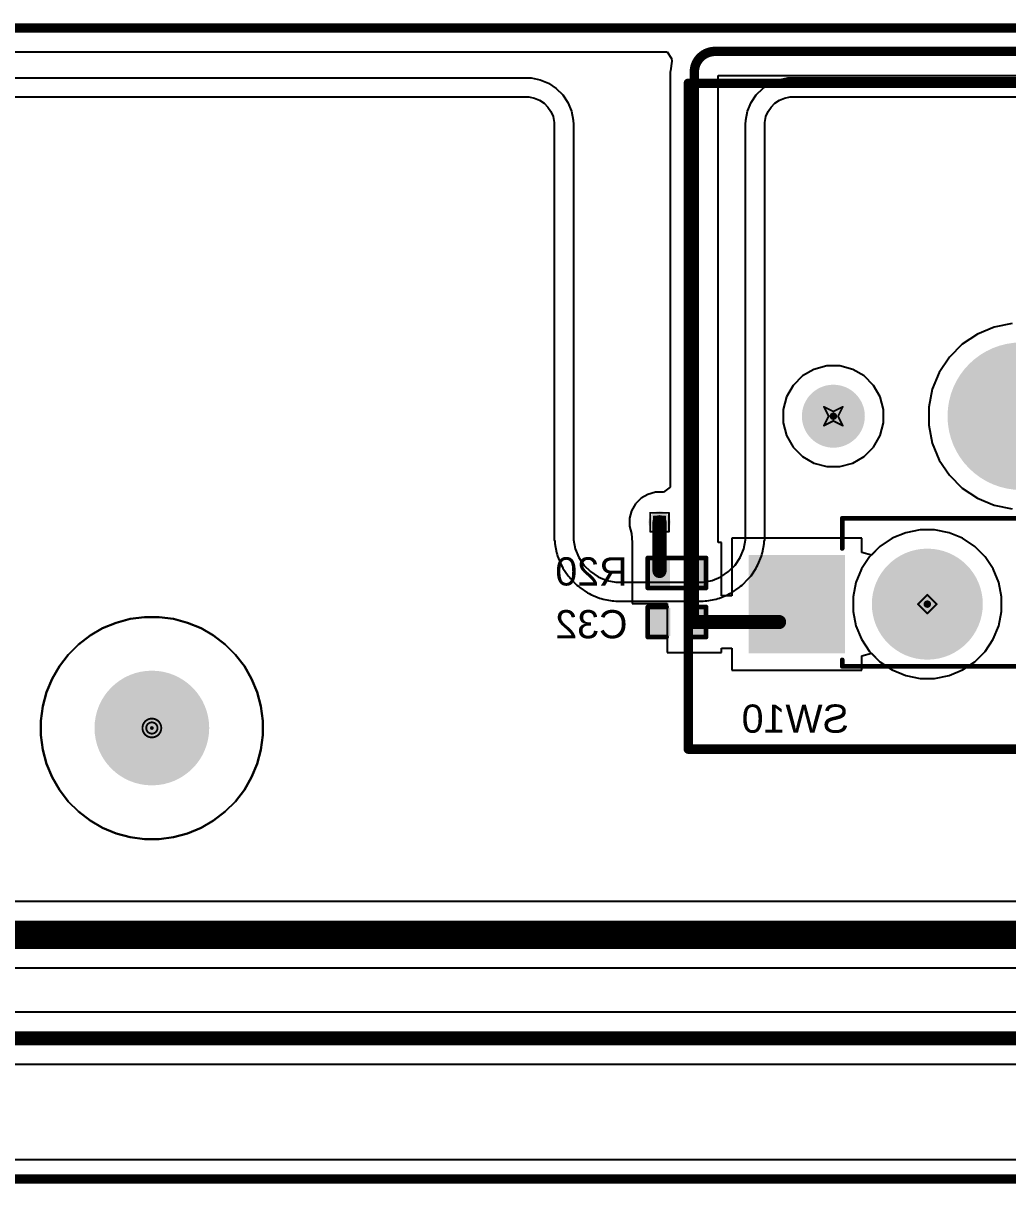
# Model space of a CAD drawing. Header units: inches. Extents: x 0 to 386, y 0 to 148.
# Drawn here: x 81.63 to 108.24, y -0.13 to 31.24 of the extents above; entities that cross this region are included whole.
import ezdxf

# ---------------------------------------------------------------- set-up
doc = ezdxf.new("R2010")
doc.units = ezdxf.units.IN
for name, color, linetype in [('Board outline', 216, 'Continuous'), ('Bottom Layer', 5, 'Continuous'), ('Bottom Overlay', 54, 'Continuous'), ('Bottom Paste', 16, 'Continuous'), ('Bottom Solder', 6, 'Continuous'), ('Drill Drawing', 1, 'Continuous'), ('Multi-Layer', 9, 'Continuous'), ('Pad Holes', 156, 'Continuous'), ('Top Layer', 1, 'Continuous'), ('Top Overlay', 2, 'Continuous'), ('Top Solder', 216, 'Continuous'), ('Via Holes', 16, 'Continuous')]:
    doc.layers.add(name, color=color, linetype=linetype)
doc.styles.add('Arial', font='', dxfattribs={"height": 0.2})
doc.styles.get('Arial').set_extended_font_data('Arial')

# ---------------------------------------------------------------- blocks, each defined once
blk = doc.blocks.new('CPG151101S11_16_B_21')
at = {"layer": 'Bottom Layer'}
for points in [[(5.475, 3.815), (7.975, 3.815), (7.975, 1.265), (5.475, 1.265)], [(-7.975, 1.275), (-5.475, 1.275), (-5.475, -1.275), (-7.975, -1.275)]]:
    blk.add_hatch(color=5, dxfattribs=at).paths.add_polyline_path(points)
at = {"layer": 'Bottom Paste'}
for points in [[(5.475, 3.815), (7.975, 3.815), (7.975, 1.265), (5.475, 1.265)], [(-7.975, 1.275), (-5.475, 1.275), (-5.475, -1.275), (-7.975, -1.275)]]:
    blk.add_hatch(color=16, dxfattribs=at).paths.add_polyline_path(points)
at = {"layer": 'Bottom Solder'}
for points in [[(5.425, 3.865), (8.025, 3.865), (8.025, 1.215), (5.425, 1.215)], [(-8.025, 1.325), (-5.425, 1.325), (-5.425, -1.325), (-8.025, -1.325)]]:
    blk.add_hatch(color=6, dxfattribs=at).paths.add_polyline_path(points)
h = blk.add_hatch(color=6, dxfattribs=at)
edge = h.paths.add_edge_path()
edge.add_arc((3.2, 2.54), 0.102, 0, 360)
h = blk.add_hatch(color=6, dxfattribs=at)
edge = h.paths.add_edge_path()
edge.add_arc((-3.2, 0), 0.102, 0, 360)
h = blk.add_hatch(color=6, dxfattribs=at)
edge = h.paths.add_edge_path()
edge.add_arc((-4.42, -2.54), 0.102, 0, 360)
h = blk.add_hatch(color=6, dxfattribs=at)
edge = h.paths.add_edge_path()
edge.add_arc((0.66, -2.54), 0.102, 0, 360)
h = blk.add_hatch(color=6, dxfattribs=at)
edge = h.paths.add_edge_path()
edge.add_arc((5.74, -2.54), 0.102, 0, 360)
at = {"layer": 'Pad Holes'}
h = blk.add_hatch(color=7, dxfattribs=at)
edge = h.paths.add_edge_path()
edge.add_arc((3.2, 2.54), 1.5, 0, 360)
h = blk.add_hatch(color=7, dxfattribs=at)
edge = h.paths.add_edge_path()
edge.add_arc((-3.2, 0), 1.5, 0, 360)
h = blk.add_hatch(color=7, dxfattribs=at)
edge = h.paths.add_edge_path()
edge.add_arc((0.66, -2.54), 1.994, 0, 360)
h = blk.add_hatch(color=7, dxfattribs=at)
edge = h.paths.add_edge_path()
edge.add_arc((-4.42, -2.54), 0.851, 0, 360)
h = blk.add_hatch(color=7, dxfattribs=at)
edge = h.paths.add_edge_path()
edge.add_arc((5.74, -2.54), 0.851, 0, 360)
at = {"layer": 'Top Solder'}
h = blk.add_hatch(color=216, dxfattribs=at)
edge = h.paths.add_edge_path()
edge.add_arc((3.2, 2.54), 0.102, 0, 360)
h = blk.add_hatch(color=216, dxfattribs=at)
edge = h.paths.add_edge_path()
edge.add_arc((-3.2, 0), 0.102, 0, 360)
h = blk.add_hatch(color=216, dxfattribs=at)
edge = h.paths.add_edge_path()
edge.add_arc((-4.42, -2.54), 0.102, 0, 360)
h = blk.add_hatch(color=216, dxfattribs=at)
edge = h.paths.add_edge_path()
edge.add_arc((0.66, -2.54), 0.102, 0, 360)
h = blk.add_hatch(color=216, dxfattribs=at)
edge = h.paths.add_edge_path()
edge.add_arc((5.74, -2.54), 0.102, 0, 360)
at = {"layer": 'Bottom Overlay'}
for points in [[(-5.5, 1.906, 0.127, 0.127, -0.414214), (-3.196, 4.21, 0.127, 0.127, 0)], [(5.5, 4.22, 0.127, 0.127, 0), (-3.186, 4.22, 0.127, 0.127, 0)], [(5.5, 4.22, 0.127, 0.127, -0.414214), (5.49, 4.21, 0.127, 0.127, 0)], [(5.5, 4.22, 0.127, 0.127, 0), (5.5, 4.046, 0.127, 0.127, 0)], [(-5.5, 1.906, 0.127, 0.127, 0), (-5.5, -1.506, 0.127, 0.127, 0)], [(5.5, 1.034, 0.127, 0.127, 0), (5.5, 0.47, 0.127, 0.127, 0)], [(5.5, 0.47, 0.127, 0.127, 0), (5.5, 0.47, 0.127, 0.127, 0)], [(5.5, 0.47, 0.127, 0.127, 0), (5.5, 0.22, 0.127, 0.127, 0)], [(-2, -1.68, 0.127, 0.127, -0.271686), (-0.1, 0.22, 0.127, 0.127, 0)], [(0.15, 0.22, 0.127, 0.127, 0), (-0.1, 0.22, 0.127, 0.127, 0)], [(1.19, 0.22, 0.127, 0.127, 0), (0.15, 0.22, 0.127, 0.127, 0)], [(5.5, 0.22, 0.127, 0.127, 0), (1.19, 0.22, 0.127, 0.127, 0)], [(-5.5, -1.506, 0.127, 0.127, 0), (-5.5, -1.68, 0.127, 0.127, 0)], [(-2, -1.68, 0.127, 0.127, 0), (-5.5, -1.68, 0.127, 0.127, 0)]]:
    blk.add_lwpolyline(points, format="xyseb", dxfattribs=at)
for points in [[(-3.228, 4.21, 0.0635, 0.0635, 1), (-3.165, 4.21, 0.0635, 0.0635, 1)], [(-3.218, 4.22, 0.0635, 0.0635, 1), (-3.155, 4.22, 0.0635, 0.0635, 1)], [(5.458, 4.21, 0.0635, 0.0635, 1), (5.522, 4.21, 0.0635, 0.0635, 1)], [(5.468, 4.22, 0.0635, 0.0635, 1), (5.532, 4.22, 0.0635, 0.0635, 1)], [(5.468, 4.22, 0.0635, 0.0635, 1), (5.532, 4.22, 0.0635, 0.0635, 1)], [(5.468, 4.22, 0.0635, 0.0635, 1), (5.532, 4.22, 0.0635, 0.0635, 1)], [(5.468, 4.046, 0.0635, 0.0635, 1), (5.532, 4.046, 0.0635, 0.0635, 1)], [(-5.532, 1.906, 0.0635, 0.0635, 1), (-5.468, 1.906, 0.0635, 0.0635, 1)], [(-5.532, 1.906, 0.0635, 0.0635, 1), (-5.468, 1.906, 0.0635, 0.0635, 1)], [(5.468, 1.034, 0.0635, 0.0635, 1), (5.532, 1.034, 0.0635, 0.0635, 1)], [(5.468, 0.47, 0.0635, 0.0635, 1), (5.532, 0.47, 0.0635, 0.0635, 1)], [(5.468, 0.47, 0.0635, 0.0635, 1), (5.532, 0.47, 0.0635, 0.0635, 1)], [(5.468, 0.47, 0.0635, 0.0635, 1), (5.532, 0.47, 0.0635, 0.0635, 1)], [(5.468, 0.47, 0.0635, 0.0635, 1), (5.532, 0.47, 0.0635, 0.0635, 1)], [(-0.132, 0.22, 0.0635, 0.0635, 1), (-0.068, 0.22, 0.0635, 0.0635, 1)], [(-0.132, 0.22, 0.0635, 0.0635, 1), (-0.068, 0.22, 0.0635, 0.0635, 1)], [(0.118, 0.22, 0.0635, 0.0635, 1), (0.182, 0.22, 0.0635, 0.0635, 1)], [(0.118, 0.22, 0.0635, 0.0635, 1), (0.182, 0.22, 0.0635, 0.0635, 1)], [(1.158, 0.22, 0.0635, 0.0635, 1), (1.222, 0.22, 0.0635, 0.0635, 1)], [(1.158, 0.22, 0.0635, 0.0635, 1), (1.222, 0.22, 0.0635, 0.0635, 1)], [(5.468, 0.22, 0.0635, 0.0635, 1), (5.532, 0.22, 0.0635, 0.0635, 1)], [(5.468, 0.22, 0.0635, 0.0635, 1), (5.532, 0.22, 0.0635, 0.0635, 1)], [(-5.532, -1.506, 0.0635, 0.0635, 1), (-5.468, -1.506, 0.0635, 0.0635, 1)], [(-5.532, -1.506, 0.0635, 0.0635, 1), (-5.468, -1.506, 0.0635, 0.0635, 1)], [(-5.532, -1.68, 0.0635, 0.0635, 1), (-5.468, -1.68, 0.0635, 0.0635, 1)], [(-5.532, -1.68, 0.0635, 0.0635, 1), (-5.468, -1.68, 0.0635, 0.0635, 1)], [(-2.032, -1.68, 0.0635, 0.0635, 1), (-1.968, -1.68, 0.0635, 0.0635, 1)], [(-2.032, -1.68, 0.0635, 0.0635, 1), (-1.968, -1.68, 0.0635, 0.0635, 1)]]:
    blk.add_lwpolyline(points, format="xyseb", close=True, dxfattribs=at)
blk = doc.blocks.new('R___0402_B_53')
at = {"layer": 'Bottom Layer'}
for points in [[(-0.241, 0.317), (-0.241, -0.318), (-0.699, -0.318), (-0.699, 0.317)], [(0.699, 0.317), (0.699, -0.318), (0.241, -0.318), (0.241, 0.317)]]:
    blk.add_hatch(color=5, dxfattribs=at).paths.add_polyline_path(points)
at = {"layer": 'Bottom Paste'}
for points in [[(-0.241, 0.317), (-0.241, -0.318), (-0.699, -0.318), (-0.699, 0.317)], [(0.699, 0.317), (0.699, -0.318), (0.241, -0.318), (0.241, 0.317)]]:
    blk.add_hatch(color=16, dxfattribs=at).paths.add_polyline_path(points)
at = {"layer": 'Bottom Solder'}
for points in [[(-0.186, 0.373), (-0.186, -0.373), (-0.754, -0.373), (-0.754, 0.373)], [(0.754, 0.373), (0.754, -0.373), (0.186, -0.373), (0.186, 0.373)]]:
    blk.add_hatch(color=6, dxfattribs=at).paths.add_polyline_path(points)
at = {"layer": 'Bottom Overlay'}
for points in [[(-0.787, 0.406, 0.127, 0.127, 0), (0.787, 0.406, 0.127, 0.127, 0)], [(-0.787, -0.406, 0.127, 0.127, 0), (-0.787, 0.406, 0.127, 0.127, 0)], [(-0.813, 0.432, 0.00323, 0.00323, 0), (0.813, 0.432, 0.00323, 0.00323, 0)], [(0.787, -0.406, 0.127, 0.127, 0), (0.787, 0.406, 0.127, 0.127, 0)], [(-0.787, -0.406, 0.127, 0.127, 0), (0.787, -0.406, 0.127, 0.127, 0)]]:
    blk.add_lwpolyline(points, format="xyseb", dxfattribs=at)
for points in [[(-0.819, 0.406, 0.0635, 0.0635, 1), (-0.756, 0.406, 0.0635, 0.0635, 1)], [(-0.819, 0.406, 0.0635, 0.0635, 1), (-0.756, 0.406, 0.0635, 0.0635, 1)], [(-0.814, 0.432, 0.00161, 0.00161, 1), (-0.812, 0.432, 0.00161, 0.00161, 1)], [(0.756, 0.406, 0.0635, 0.0635, 1), (0.819, 0.406, 0.0635, 0.0635, 1)], [(0.756, 0.406, 0.0635, 0.0635, 1), (0.819, 0.406, 0.0635, 0.0635, 1)], [(0.812, 0.432, 0.00161, 0.00161, 1), (0.814, 0.432, 0.00161, 0.00161, 1)], [(-0.819, -0.406, 0.0635, 0.0635, 1), (-0.756, -0.406, 0.0635, 0.0635, 1)], [(-0.819, -0.406, 0.0635, 0.0635, 1), (-0.756, -0.406, 0.0635, 0.0635, 1)], [(0.756, -0.406, 0.0635, 0.0635, 1), (0.819, -0.406, 0.0635, 0.0635, 1)], [(0.756, -0.406, 0.0635, 0.0635, 1), (0.819, -0.406, 0.0635, 0.0635, 1)]]:
    blk.add_lwpolyline(points, format="xyseb", close=True, dxfattribs=at)
blk = doc.blocks.new('____0402_B_94')
at = {"layer": 'Bottom Layer'}
for points in [[(-0.241, 0.317), (-0.241, -0.318), (-0.699, -0.318), (-0.699, 0.317)], [(0.699, 0.317), (0.699, -0.318), (0.241, -0.318), (0.241, 0.317)]]:
    blk.add_hatch(color=5, dxfattribs=at).paths.add_polyline_path(points)
at = {"layer": 'Bottom Paste'}
for points in [[(-0.241, 0.317), (-0.241, -0.318), (-0.699, -0.318), (-0.699, 0.317)], [(0.699, 0.317), (0.699, -0.318), (0.241, -0.318), (0.241, 0.317)]]:
    blk.add_hatch(color=16, dxfattribs=at).paths.add_polyline_path(points)
at = {"layer": 'Bottom Solder'}
for points in [[(-0.181, 0.377), (-0.181, -0.377), (-0.758, -0.377), (-0.758, 0.377)], [(0.758, 0.377), (0.758, -0.377), (0.181, -0.377), (0.181, 0.377)]]:
    blk.add_hatch(color=6, dxfattribs=at).paths.add_polyline_path(points)
at = {"layer": 'Bottom Overlay'}
for points in [[(-0.787, 0.406, 0.127, 0.127, 0), (-0.279, 0.406, 0.127, 0.127, 0)], [(-0.787, -0.406, 0.127, 0.127, 0), (-0.787, 0.406, 0.127, 0.127, 0)], [(0.279, 0.406, 0.127, 0.127, 0), (0.787, 0.406, 0.127, 0.127, 0)], [(0.787, -0.406, 0.127, 0.127, 0), (0.787, 0.406, 0.127, 0.127, 0)], [(-0.787, -0.406, 0.127, 0.127, 0), (-0.279, -0.406, 0.127, 0.127, 0)], [(0.279, -0.406, 0.127, 0.127, 0), (0.787, -0.406, 0.127, 0.127, 0)]]:
    blk.add_lwpolyline(points, format="xyseb", dxfattribs=at)
for points in [[(-0.819, 0.406, 0.0635, 0.0635, 1), (-0.756, 0.406, 0.0635, 0.0635, 1)], [(-0.819, 0.406, 0.0635, 0.0635, 1), (-0.756, 0.406, 0.0635, 0.0635, 1)], [(-0.311, 0.406, 0.0635, 0.0635, 1), (-0.248, 0.406, 0.0635, 0.0635, 1)], [(0.248, 0.406, 0.0635, 0.0635, 1), (0.311, 0.406, 0.0635, 0.0635, 1)], [(0.756, 0.406, 0.0635, 0.0635, 1), (0.819, 0.406, 0.0635, 0.0635, 1)], [(0.756, 0.406, 0.0635, 0.0635, 1), (0.819, 0.406, 0.0635, 0.0635, 1)], [(-0.819, -0.406, 0.0635, 0.0635, 1), (-0.756, -0.406, 0.0635, 0.0635, 1)], [(-0.819, -0.406, 0.0635, 0.0635, 1), (-0.756, -0.406, 0.0635, 0.0635, 1)], [(-0.311, -0.406, 0.0635, 0.0635, 1), (-0.248, -0.406, 0.0635, 0.0635, 1)], [(0.248, -0.406, 0.0635, 0.0635, 1), (0.311, -0.406, 0.0635, 0.0635, 1)], [(0.756, -0.406, 0.0635, 0.0635, 1), (0.819, -0.406, 0.0635, 0.0635, 1)], [(0.756, -0.406, 0.0635, 0.0635, 1), (0.819, -0.406, 0.0635, 0.0635, 1)]]:
    blk.add_lwpolyline(points, format="xyseb", close=True, dxfattribs=at)

msp = doc.modelspace()

# ---------------------------------------------------------------- hatches: boundary and pattern name
at = {"layer": 'Bottom Layer'}
h = msp.add_hatch(color=5, dxfattribs=at)
edge = h.paths.add_edge_path()
edge.add_arc((98.83, 17.755), 0.3, 0, 360)
at = {"layer": 'Bottom Solder'}
h = msp.add_hatch(color=6, dxfattribs=at)
edge = h.paths.add_edge_path()
edge.add_arc((85.108, 12.192), 0.0508, 0, 360)
at = {"layer": 'Pad Holes'}
h = msp.add_hatch(color=7, dxfattribs=at)
edge = h.paths.add_edge_path()
edge.add_arc((85.108, 12.192), 1.55, 0, 360)
at = {"layer": 'Top Layer'}
h = msp.add_hatch(color=1, dxfattribs=at)
edge = h.paths.add_edge_path()
edge.add_arc((98.83, 17.755), 0.3, 0, 360)
at = {"layer": 'Top Solder'}
h = msp.add_hatch(color=216, dxfattribs=at)
edge = h.paths.add_edge_path()
edge.add_arc((85.108, 12.192), 0.0508, 0, 360)
at = {"layer": 'Via Holes'}
h = msp.add_hatch(color=7, dxfattribs=at)
edge = h.paths.add_edge_path()
edge.add_arc((98.83, 17.755), 0.15, 0, 360)

# ---------------------------------------------------------------- linework, layer by layer
at = {"layer": 'Board outline'}
msp.add_lwpolyline([(2.997, 0, 0.254, 0.254, 0), (251.003, 0, 0.254, 0.254, 0)], format="xyseb", dxfattribs=at)
at = {"layer": 'Bottom Layer'}
for p, q in [((63.373, 30.468), (99.035, 30.468)), ((99.035, 30.468), (99.156, 30.285)), ((99.163, 30.214), (99.129, 29.951)), ((99.156, 30.285), (99.163, 30.214)), ((99.129, 29.951), (99.122, 29.92)), ((99.122, 29.92), (99.122, 18.705)), ((100.417, 17.208), (100.417, 29.833)), ((100.417, 29.833), (114.808, 29.833)), ((107.88, 23.026), (107.424, 22.837)), ((108.363, 23.122), (107.88, 23.026)), ((107.424, 22.837), (107.014, 22.563)), ((107.014, 22.563), (106.666, 22.215)), ((103.35, 21.979), (103.005, 21.886)), ((103.708, 21.979), (103.35, 21.979)), ((104.054, 21.886), (103.708, 21.979)), ((106.666, 22.215), (106.392, 21.805)), ((102.695, 21.707), (102.442, 21.454)), ((103.005, 21.886), (102.695, 21.707)), ((104.364, 21.707), (104.054, 21.886)), ((104.617, 21.454), (104.364, 21.707)), ((106.392, 21.805), (106.204, 21.35)), ((102.442, 21.454), (102.263, 21.145)), ((104.796, 21.145), (104.617, 21.454)), ((106.204, 21.35), (106.107, 20.866)), ((102.263, 21.145), (102.17, 20.799)), ((104.888, 20.799), (104.796, 21.145)), ((102.17, 20.799), (102.17, 20.441)), ((104.888, 20.441), (104.888, 20.799)), ((106.107, 20.866), (106.107, 20.374)), ((102.17, 20.441), (102.263, 20.095)), ((104.796, 20.095), (104.888, 20.441)), ((102.263, 20.095), (102.442, 19.786)), ((104.617, 19.786), (104.796, 20.095)), ((106.107, 20.374), (106.204, 19.89)), ((102.442, 19.786), (102.695, 19.533)), ((104.364, 19.533), (104.617, 19.786)), ((106.204, 19.89), (106.392, 19.435)), ((102.695, 19.533), (103.005, 19.354)), ((104.054, 19.354), (104.364, 19.533)), ((103.005, 19.354), (103.35, 19.261)), ((103.35, 19.261), (103.708, 19.261)), ((103.708, 19.261), (104.054, 19.354)), ((106.392, 19.435), (106.666, 19.025)), ((106.666, 19.025), (107.014, 18.677)), ((98.723, 18.563), (98.518, 18.508)), ((98.936, 18.563), (98.723, 18.563)), ((99.122, 18.705), (98.936, 18.563)), ((107.014, 18.677), (107.424, 18.403)), ((98.183, 18.251), (98.077, 18.066)), ((98.334, 18.401), (98.183, 18.251)), ((98.518, 18.508), (98.334, 18.401)), ((107.424, 18.403), (107.88, 18.214)), ((107.88, 18.214), (108.363, 18.118)), ((98.077, 18.066), (98.022, 17.861)), ((98.022, 17.861), (98.022, 17.648)), ((98.022, 17.648), (98.074, 17.454)), ((98.074, 17.454), (98.093, 17.208)), ((104.302, 17.323), (100.786, 17.323)), ((100.786, 17.323), (100.786, 15.762)), ((104.302, 16.933), (104.302, 17.323)), ((105.118, 17.319), (104.789, 17.1)), ((105.484, 17.471), (105.118, 17.319)), ((105.872, 17.548), (105.484, 17.471)), ((106.267, 17.548), (105.872, 17.548)), ((106.655, 17.471), (106.267, 17.548)), ((107.021, 17.319), (106.655, 17.471)), ((107.349, 17.1), (107.021, 17.319)), ((98.093, 17.208), (98.093, 17.208)), ((98.093, 17.208), (98.093, 17.208)), ((98.093, 17.208), (98.093, 15.557)), ((100.506, 17.208), (100.417, 17.208)), ((100.506, 15.762), (100.506, 17.208)), ((104.789, 17.1), (104.556, 16.867)), ((107.629, 16.82), (107.349, 17.1)), ((104.556, 16.867), (104.302, 16.933)), ((107.849, 16.491), (107.629, 16.82)), ((108, 16.126), (107.849, 16.491)), ((108.077, 15.738), (108, 16.126)), ((100.786, 15.762), (100.506, 15.762)), ((108.077, 15.342), (108.077, 15.738)), ((98.093, 15.557), (99.033, 15.557)), ((99.033, 15.557), (99.033, 14.232)), ((84.522, 15.141), (84.142, 15.039)), ((84.911, 15.192), (84.522, 15.141)), ((85.305, 15.192), (84.911, 15.192)), ((85.695, 15.141), (85.305, 15.192)), ((86.074, 15.039), (85.695, 15.141)), ((108, 14.954), (108.077, 15.342)), ((83.778, 14.888), (83.438, 14.692)), ((84.142, 15.039), (83.778, 14.888)), ((86.438, 14.888), (86.074, 15.039)), ((86.778, 14.692), (86.438, 14.888)), ((107.849, 14.589), (108, 14.954)), ((83.126, 14.452), (82.848, 14.174)), ((83.438, 14.692), (83.126, 14.452)), ((87.09, 14.452), (86.778, 14.692)), ((87.368, 14.174), (87.09, 14.452)), ((107.629, 14.26), (107.849, 14.589)), ((82.848, 14.174), (82.608, 13.862)), ((87.608, 13.862), (87.368, 14.174)), ((99.033, 14.232), (100.506, 14.232)), ((100.506, 14.232), (100.506, 14.353)), ((100.506, 14.353), (100.786, 14.353)), ((100.786, 14.353), (100.786, 13.757)), ((104.302, 14.147), (104.556, 14.213)), ((104.302, 13.757), (104.302, 14.147)), ((104.556, 14.213), (104.789, 13.98)), ((107.349, 13.98), (107.629, 14.26)), ((82.608, 13.862), (82.412, 13.522)), ((87.804, 13.522), (87.608, 13.862)), ((104.789, 13.98), (105.118, 13.761)), ((107.021, 13.761), (107.349, 13.98)), ((82.412, 13.522), (82.261, 13.158)), ((87.955, 13.158), (87.804, 13.522)), ((100.786, 13.757), (104.302, 13.757)), ((105.118, 13.761), (105.484, 13.609)), ((105.484, 13.609), (105.872, 13.532)), ((105.872, 13.532), (106.267, 13.532)), ((106.267, 13.532), (106.655, 13.609)), ((106.655, 13.609), (107.021, 13.761)), ((82.261, 13.158), (82.159, 12.779)), ((88.057, 12.779), (87.955, 13.158)), ((82.159, 12.779), (82.108, 12.389)), ((88.108, 12.389), (88.057, 12.779)), ((82.108, 12.389), (82.108, 11.995)), ((88.108, 11.995), (88.108, 12.389)), ((82.108, 11.995), (82.159, 11.605)), ((88.057, 11.605), (88.108, 11.995)), ((82.159, 11.605), (82.261, 11.226)), ((87.955, 11.226), (88.057, 11.605)), ((82.261, 11.226), (82.412, 10.862)), ((87.804, 10.862), (87.955, 11.226)), ((82.412, 10.862), (82.608, 10.522)), ((87.608, 10.522), (87.804, 10.862)), ((82.608, 10.522), (82.848, 10.21)), ((87.368, 10.21), (87.608, 10.522)), ((82.848, 10.21), (83.126, 9.932)), ((87.09, 9.932), (87.368, 10.21)), ((83.126, 9.932), (83.438, 9.692)), ((86.778, 9.692), (87.09, 9.932)), ((83.438, 9.692), (83.778, 9.496)), ((83.778, 9.496), (84.142, 9.345)), ((86.074, 9.345), (86.438, 9.496)), ((86.438, 9.496), (86.778, 9.692)), ((84.142, 9.345), (84.522, 9.243)), ((84.522, 9.243), (84.911, 9.192)), ((84.911, 9.192), (85.305, 9.192)), ((85.305, 9.192), (85.695, 9.243)), ((85.695, 9.243), (86.074, 9.345)), ((180.491, 0.518), (74.157, 0.518))]:
    msp.add_line(p, q, dxfattribs=at)
for points in [[(63.373, 31.115, 0.254, 0.254, 0), (113.927, 31.115, 0.254, 0.254, 0)], [(99.77, 29.92, 0.254, 0.254, -0.414214), (100.33, 30.48, 0.254, 0.254, 0)], [(100.33, 30.48, 0.254, 0.254, 0), (114.808, 30.48, 0.254, 0.254, 0)], [(99.77, 16.383, 0.254, 0.254, 0), (99.77, 29.92, 0.254, 0.254, 0)], [(98.83, 16.436, 0.381, 0.381, 0), (98.83, 17.755, 0.381, 0.381, 0)], [(99.77, 15.057, 0.254, 0.254, 0), (99.77, 16.383, 0.254, 0.254, 0)], [(99.77, 15.057, 0.381, 0.381, 0), (102.062, 15.057, 0.381, 0.381, 0)]]:
    msp.add_lwpolyline(points, format="xyseb", dxfattribs=at)
for points in [[(100.266, 30.48, 0.127, 0.127, 1), (100.394, 30.48, 0.127, 0.127, 1)], [(100.266, 30.48, 0.127, 0.127, 1), (100.394, 30.48, 0.127, 0.127, 1)], [(99.706, 29.92, 0.127, 0.127, 1), (99.833, 29.92, 0.127, 0.127, 1)], [(99.706, 29.92, 0.127, 0.127, 1), (99.833, 29.92, 0.127, 0.127, 1)], [(98.735, 17.755, 0.191, 0.191, 1), (98.925, 17.755, 0.191, 0.191, 1)], [(98.735, 16.436, 0.191, 0.191, 1), (98.925, 16.436, 0.191, 0.191, 1)], [(99.706, 16.383, 0.127, 0.127, 1), (99.833, 16.383, 0.127, 0.127, 1)], [(99.706, 16.383, 0.127, 0.127, 1), (99.833, 16.383, 0.127, 0.127, 1)], [(99.674, 15.057, 0.191, 0.191, 1), (99.865, 15.057, 0.191, 0.191, 1)], [(99.706, 15.057, 0.127, 0.127, 1), (99.833, 15.057, 0.127, 0.127, 1)], [(101.966, 15.057, 0.191, 0.191, 1), (102.157, 15.057, 0.191, 0.191, 1)]]:
    msp.add_lwpolyline(points, format="xyseb", close=True, dxfattribs=at)
at = {"layer": 'Drill Drawing'}
for points in [[(103.275, 20.874, 0.0508, 0.0508, 0), (103.529, 20.747, 0.0508, 0.0508, 0)], [(103.275, 20.874, 0.0508, 0.0508, 0), (103.402, 20.62, 0.0508, 0.0508, 0)], [(103.529, 20.747, 0.0508, 0.0508, 0), (103.783, 20.874, 0.0508, 0.0508, 0)], [(103.656, 20.62, 0.0508, 0.0508, 0), (103.783, 20.874, 0.0508, 0.0508, 0)], [(103.275, 20.366, 0.0508, 0.0508, 0), (103.402, 20.62, 0.0508, 0.0508, 0)], [(103.275, 20.366, 0.0508, 0.0508, 0), (103.529, 20.493, 0.0508, 0.0508, 0)], [(103.529, 20.493, 0.0508, 0.0508, 0), (103.783, 20.366, 0.0508, 0.0508, 0)], [(103.656, 20.62, 0.0508, 0.0508, 0), (103.783, 20.366, 0.0508, 0.0508, 0)], [(98.576, 18.009, 0.0508, 0.0508, 0), (99.084, 18.009, 0.0508, 0.0508, 0)], [(98.576, 17.501, 0.0508, 0.0508, 0), (98.576, 18.009, 0.0508, 0.0508, 0)], [(98.677, 17.907, 0.0508, 0.0508, 0), (98.982, 17.907, 0.0508, 0.0508, 0)], [(98.677, 17.602, 0.0508, 0.0508, 0), (98.677, 17.907, 0.0508, 0.0508, 0)], [(98.982, 17.602, 0.0508, 0.0508, 0), (98.982, 17.907, 0.0508, 0.0508, 0)], [(99.084, 17.501, 0.0508, 0.0508, 0), (99.084, 18.009, 0.0508, 0.0508, 0)], [(98.677, 17.602, 0.0508, 0.0508, 0), (98.982, 17.602, 0.0508, 0.0508, 0)], [(98.576, 17.501, 0.0508, 0.0508, 0), (99.084, 17.501, 0.0508, 0.0508, 0)], [(105.815, 15.54, 0.0508, 0.0508, 0), (106.069, 15.794, 0.0508, 0.0508, 0)], [(106.069, 15.794, 0.0508, 0.0508, 0), (106.323, 15.54, 0.0508, 0.0508, 0)], [(105.815, 15.54, 0.0508, 0.0508, 0), (106.069, 15.286, 0.0508, 0.0508, 0)], [(106.069, 15.286, 0.0508, 0.0508, 0), (106.323, 15.54, 0.0508, 0.0508, 0)]]:
    msp.add_lwpolyline(points, format="xyseb", dxfattribs=at)
for points in [[(103.263, 20.874, 0.0254, 0.0254, 1), (103.288, 20.874, 0.0254, 0.0254, 1)], [(103.263, 20.874, 0.0254, 0.0254, 1), (103.288, 20.874, 0.0254, 0.0254, 1)], [(103.517, 20.747, 0.0254, 0.0254, 1), (103.542, 20.747, 0.0254, 0.0254, 1)], [(103.517, 20.747, 0.0254, 0.0254, 1), (103.542, 20.747, 0.0254, 0.0254, 1)], [(103.771, 20.874, 0.0254, 0.0254, 1), (103.796, 20.874, 0.0254, 0.0254, 1)], [(103.771, 20.874, 0.0254, 0.0254, 1), (103.796, 20.874, 0.0254, 0.0254, 1)], [(103.263, 20.366, 0.0254, 0.0254, 1), (103.288, 20.366, 0.0254, 0.0254, 1)], [(103.263, 20.366, 0.0254, 0.0254, 1), (103.288, 20.366, 0.0254, 0.0254, 1)], [(103.39, 20.62, 0.0254, 0.0254, 1), (103.415, 20.62, 0.0254, 0.0254, 1)], [(103.39, 20.62, 0.0254, 0.0254, 1), (103.415, 20.62, 0.0254, 0.0254, 1)], [(103.517, 20.493, 0.0254, 0.0254, 1), (103.542, 20.493, 0.0254, 0.0254, 1)], [(103.517, 20.493, 0.0254, 0.0254, 1), (103.542, 20.493, 0.0254, 0.0254, 1)], [(103.644, 20.62, 0.0254, 0.0254, 1), (103.669, 20.62, 0.0254, 0.0254, 1)], [(103.644, 20.62, 0.0254, 0.0254, 1), (103.669, 20.62, 0.0254, 0.0254, 1)], [(103.771, 20.366, 0.0254, 0.0254, 1), (103.796, 20.366, 0.0254, 0.0254, 1)], [(103.771, 20.366, 0.0254, 0.0254, 1), (103.796, 20.366, 0.0254, 0.0254, 1)], [(98.563, 18.009, 0.0254, 0.0254, 1), (98.589, 18.009, 0.0254, 0.0254, 1)], [(98.563, 18.009, 0.0254, 0.0254, 1), (98.589, 18.009, 0.0254, 0.0254, 1)], [(98.665, 17.907, 0.0254, 0.0254, 1), (98.69, 17.907, 0.0254, 0.0254, 1)], [(98.665, 17.907, 0.0254, 0.0254, 1), (98.69, 17.907, 0.0254, 0.0254, 1)], [(98.97, 17.907, 0.0254, 0.0254, 1), (98.995, 17.907, 0.0254, 0.0254, 1)], [(98.97, 17.907, 0.0254, 0.0254, 1), (98.995, 17.907, 0.0254, 0.0254, 1)], [(99.071, 18.009, 0.0254, 0.0254, 1), (99.097, 18.009, 0.0254, 0.0254, 1)], [(99.071, 18.009, 0.0254, 0.0254, 1), (99.097, 18.009, 0.0254, 0.0254, 1)], [(98.665, 17.602, 0.0254, 0.0254, 1), (98.69, 17.602, 0.0254, 0.0254, 1)], [(98.665, 17.602, 0.0254, 0.0254, 1), (98.69, 17.602, 0.0254, 0.0254, 1)], [(98.97, 17.602, 0.0254, 0.0254, 1), (98.995, 17.602, 0.0254, 0.0254, 1)], [(98.97, 17.602, 0.0254, 0.0254, 1), (98.995, 17.602, 0.0254, 0.0254, 1)], [(98.563, 17.501, 0.0254, 0.0254, 1), (98.589, 17.501, 0.0254, 0.0254, 1)], [(98.563, 17.501, 0.0254, 0.0254, 1), (98.589, 17.501, 0.0254, 0.0254, 1)], [(99.071, 17.501, 0.0254, 0.0254, 1), (99.097, 17.501, 0.0254, 0.0254, 1)], [(99.071, 17.501, 0.0254, 0.0254, 1), (99.097, 17.501, 0.0254, 0.0254, 1)], [(106.057, 15.794, 0.0254, 0.0254, 1), (106.082, 15.794, 0.0254, 0.0254, 1)], [(106.057, 15.794, 0.0254, 0.0254, 1), (106.082, 15.794, 0.0254, 0.0254, 1)], [(105.803, 15.54, 0.0254, 0.0254, 1), (105.828, 15.54, 0.0254, 0.0254, 1)], [(105.803, 15.54, 0.0254, 0.0254, 1), (105.828, 15.54, 0.0254, 0.0254, 1)], [(106.311, 15.54, 0.0254, 0.0254, 1), (106.336, 15.54, 0.0254, 0.0254, 1)], [(106.311, 15.54, 0.0254, 0.0254, 1), (106.336, 15.54, 0.0254, 0.0254, 1)], [(106.057, 15.286, 0.0254, 0.0254, 1), (106.082, 15.286, 0.0254, 0.0254, 1)], [(106.057, 15.286, 0.0254, 0.0254, 1), (106.082, 15.286, 0.0254, 0.0254, 1)], [(85.362, 12.192, 0.0508, 0.0508, 1), (84.854, 12.192, 0.0508, 0.0508, 1)], [(85.26, 12.192, 0.0508, 0.0508, 1), (84.956, 12.192, 0.0508, 0.0508, 1)], [(84.841, 12.192, 0.0254, 0.0254, 1), (84.867, 12.192, 0.0254, 0.0254, 1)], [(84.943, 12.192, 0.0254, 0.0254, 1), (84.968, 12.192, 0.0254, 0.0254, 1)], [(85.248, 12.192, 0.0254, 0.0254, 1), (85.273, 12.192, 0.0254, 0.0254, 1)], [(85.349, 12.192, 0.0254, 0.0254, 1), (85.375, 12.192, 0.0254, 0.0254, 1)]]:
    msp.add_lwpolyline(points, format="xyseb", close=True, dxfattribs=at)
at = {"layer": 'Multi-Layer'}
for p, q in [((84.142, 15.039), (84.522, 15.141)), ((84.522, 15.141), (84.911, 15.192)), ((84.911, 15.192), (85.108, 15.192)), ((85.108, 15.192), (85.305, 15.192)), ((85.305, 15.192), (85.695, 15.141)), ((85.695, 15.141), (86.074, 15.039)), ((83.438, 14.692), (83.778, 14.888)), ((83.778, 14.888), (84.142, 15.039)), ((86.074, 15.039), (86.438, 14.888)), ((86.438, 14.888), (86.778, 14.692)), ((82.848, 14.174), (83.126, 14.452)), ((83.126, 14.452), (83.438, 14.692)), ((86.778, 14.692), (87.09, 14.452)), ((87.09, 14.452), (87.368, 14.174)), ((82.608, 13.862), (82.848, 14.174)), ((87.368, 14.174), (87.608, 13.862)), ((82.412, 13.522), (82.608, 13.862)), ((87.608, 13.862), (87.804, 13.522)), ((82.261, 13.158), (82.412, 13.522)), ((87.804, 13.522), (87.955, 13.158)), ((82.159, 12.779), (82.261, 13.158)), ((87.955, 13.158), (88.057, 12.779)), ((82.108, 12.389), (82.159, 12.779)), ((88.057, 12.779), (88.108, 12.389)), ((82.108, 12.192), (82.108, 12.389)), ((88.108, 12.389), (88.108, 12.192)), ((82.108, 11.995), (82.108, 12.192)), ((82.159, 11.605), (82.108, 11.995)), ((88.108, 11.995), (88.057, 11.605)), ((88.108, 12.192), (88.108, 12.192)), ((88.108, 12.192), (88.108, 11.995)), ((82.261, 11.226), (82.159, 11.605)), ((88.057, 11.605), (87.955, 11.226)), ((82.412, 10.862), (82.261, 11.226)), ((87.955, 11.226), (87.804, 10.862)), ((82.608, 10.522), (82.412, 10.862)), ((87.804, 10.862), (87.608, 10.522)), ((82.848, 10.21), (82.608, 10.522)), ((87.608, 10.522), (87.368, 10.21)), ((83.126, 9.932), (82.848, 10.21)), ((87.368, 10.21), (87.09, 9.932)), ((83.438, 9.692), (83.126, 9.932)), ((87.09, 9.932), (86.778, 9.692)), ((83.778, 9.496), (83.438, 9.692)), ((84.142, 9.345), (83.778, 9.496)), ((86.438, 9.496), (86.074, 9.345)), ((86.778, 9.692), (86.438, 9.496)), ((84.522, 9.243), (84.142, 9.345)), ((84.911, 9.192), (84.522, 9.243)), ((85.108, 9.192), (84.911, 9.192)), ((85.305, 9.192), (85.108, 9.192)), ((85.695, 9.243), (85.305, 9.192)), ((86.074, 9.345), (85.695, 9.243))]:
    msp.add_line(p, q, dxfattribs=at)
at = {"layer": 'Top Layer'}
for p, q in [((64.946, 29.77), (95.234, 29.77)), ((95.234, 29.77), (95.359, 29.763)), ((95.359, 29.763), (95.603, 29.715)), ((95.603, 29.715), (95.833, 29.62)), ((95.833, 29.62), (96.04, 29.481)), ((101.62, 29.481), (101.827, 29.62)), ((101.827, 29.62), (102.057, 29.715)), ((102.057, 29.715), (102.301, 29.763)), ((102.301, 29.763), (102.425, 29.77)), ((102.425, 29.77), (102.425, 29.77)), ((102.425, 29.77), (131.959, 29.77)), ((64.958, 29.252), (95.222, 29.252)), ((95.222, 29.252), (95.295, 29.248)), ((95.295, 29.248), (95.452, 29.217)), ((95.452, 29.217), (95.588, 29.161)), ((96.04, 29.481), (96.216, 29.305)), ((96.216, 29.305), (96.354, 29.098)), ((101.305, 29.098), (101.444, 29.305)), ((101.444, 29.305), (101.62, 29.481)), ((102.072, 29.161), (102.208, 29.217)), ((102.208, 29.217), (102.365, 29.248)), ((102.365, 29.248), (102.438, 29.252)), ((102.438, 29.252), (131.946, 29.252)), ((95.588, 29.161), (95.71, 29.079)), ((95.71, 29.079), (95.814, 28.975)), ((95.814, 28.975), (95.895, 28.853)), ((96.354, 29.098), (96.45, 28.868)), ((96.45, 28.868), (96.498, 28.624)), ((101.162, 28.624), (101.21, 28.868)), ((101.21, 28.868), (101.305, 29.098)), ((101.764, 28.853), (101.846, 28.975)), ((101.846, 28.975), (101.95, 29.079)), ((101.95, 29.079), (102.072, 29.161)), ((95.895, 28.853), (95.952, 28.717)), ((95.952, 28.717), (95.983, 28.561)), ((95.983, 28.561), (95.986, 28.487)), ((96.498, 28.624), (96.504, 28.5)), ((101.155, 28.5), (101.162, 28.624)), ((101.673, 28.487), (101.677, 28.561)), ((101.677, 28.561), (101.708, 28.717)), ((101.708, 28.717), (101.764, 28.853)), ((95.986, 28.487), (95.986, 17.404)), ((96.504, 28.5), (96.504, 28.5)), ((96.504, 28.5), (96.504, 17.404)), ((101.155, 17.404), (101.155, 28.5)), ((101.673, 17.404), (101.673, 28.487)), ((107.88, 23.026), (107.424, 22.837)), ((108.363, 23.122), (107.88, 23.026)), ((107.424, 22.837), (107.014, 22.563)), ((107.014, 22.563), (106.666, 22.215)), ((103.35, 21.979), (103.005, 21.886)), ((103.708, 21.979), (103.35, 21.979)), ((104.054, 21.886), (103.708, 21.979)), ((106.666, 22.215), (106.392, 21.805)), ((102.695, 21.707), (102.442, 21.454)), ((103.005, 21.886), (102.695, 21.707)), ((104.364, 21.707), (104.054, 21.886)), ((104.617, 21.454), (104.364, 21.707)), ((106.392, 21.805), (106.204, 21.35)), ((102.442, 21.454), (102.263, 21.145)), ((104.796, 21.145), (104.617, 21.454)), ((106.204, 21.35), (106.107, 20.866)), ((102.263, 21.145), (102.17, 20.799)), ((104.888, 20.799), (104.796, 21.145)), ((102.17, 20.799), (102.17, 20.441)), ((104.888, 20.441), (104.888, 20.799)), ((106.107, 20.866), (106.107, 20.374)), ((102.17, 20.441), (102.263, 20.095)), ((104.796, 20.095), (104.888, 20.441)), ((102.263, 20.095), (102.442, 19.786)), ((104.617, 19.786), (104.796, 20.095)), ((106.107, 20.374), (106.204, 19.89)), ((102.442, 19.786), (102.695, 19.533)), ((104.364, 19.533), (104.617, 19.786)), ((106.204, 19.89), (106.392, 19.435)), ((102.695, 19.533), (103.005, 19.354)), ((104.054, 19.354), (104.364, 19.533)), ((103.005, 19.354), (103.35, 19.261)), ((103.35, 19.261), (103.708, 19.261)), ((103.708, 19.261), (104.054, 19.354)), ((106.392, 19.435), (106.666, 19.025)), ((106.666, 19.025), (107.014, 18.677)), ((107.014, 18.677), (107.424, 18.403)), ((107.424, 18.403), (107.88, 18.214)), ((107.88, 18.214), (108.363, 18.118)), ((95.986, 17.404), (95.986, 17.279)), ((95.986, 17.279), (95.996, 17.229)), ((96.504, 17.404), (96.504, 17.279)), ((96.504, 17.279), (96.553, 17.034)), ((101.107, 17.034), (101.155, 17.279)), ((101.155, 17.279), (101.155, 17.404)), ((101.155, 17.404), (101.155, 17.404)), ((101.663, 17.229), (101.673, 17.279)), ((101.673, 17.279), (101.673, 17.404)), ((105.118, 17.319), (104.789, 17.1)), ((105.484, 17.471), (105.118, 17.319)), ((105.872, 17.548), (105.484, 17.471)), ((106.267, 17.548), (105.872, 17.548)), ((106.655, 17.471), (106.267, 17.548)), ((107.021, 17.319), (106.655, 17.471)), ((107.349, 17.1), (107.021, 17.319)), ((95.996, 17.229), (95.996, 17.178)), ((95.996, 17.178), (96.045, 16.933)), ((96.553, 17.034), (96.649, 16.803)), ((101.011, 16.803), (101.107, 17.034)), ((101.615, 16.933), (101.663, 17.178)), ((101.663, 17.178), (101.663, 17.229)), ((104.789, 17.1), (104.51, 16.82)), ((107.629, 16.82), (107.349, 17.1)), ((96.045, 16.933), (96.065, 16.886)), ((96.065, 16.886), (96.075, 16.836)), ((96.075, 16.836), (96.17, 16.605)), ((96.649, 16.803), (96.788, 16.595)), ((100.872, 16.595), (101.011, 16.803)), ((101.489, 16.605), (101.585, 16.836)), ((101.585, 16.836), (101.595, 16.886)), ((101.595, 16.886), (101.615, 16.933)), ((104.51, 16.82), (104.29, 16.491)), ((107.849, 16.491), (107.629, 16.82)), ((96.17, 16.605), (96.199, 16.562)), ((96.199, 16.562), (96.218, 16.515)), ((96.218, 16.515), (96.357, 16.307)), ((96.788, 16.595), (96.965, 16.418)), ((96.965, 16.418), (97.173, 16.279)), ((100.487, 16.279), (100.695, 16.418)), ((100.695, 16.418), (100.872, 16.595)), ((101.303, 16.307), (101.442, 16.515)), ((101.442, 16.515), (101.461, 16.562)), ((101.461, 16.562), (101.489, 16.605)), ((104.29, 16.491), (104.139, 16.126)), ((108, 16.126), (107.849, 16.491)), ((96.357, 16.307), (96.393, 16.271)), ((96.393, 16.271), (96.422, 16.229)), ((96.422, 16.229), (96.598, 16.052)), ((96.598, 16.052), (96.641, 16.023)), ((96.641, 16.023), (96.677, 15.987)), ((97.173, 16.279), (97.404, 16.183)), ((97.404, 16.183), (97.649, 16.134)), ((97.649, 16.134), (97.774, 16.134)), ((97.774, 16.134), (97.774, 16.134)), ((97.774, 16.134), (99.885, 16.134)), ((99.885, 16.134), (100.011, 16.134)), ((100.011, 16.134), (100.256, 16.183)), ((100.256, 16.183), (100.487, 16.279)), ((100.983, 15.987), (101.019, 16.023)), ((101.019, 16.023), (101.061, 16.052)), ((101.061, 16.052), (101.238, 16.229)), ((101.238, 16.229), (101.267, 16.271)), ((101.267, 16.271), (101.303, 16.307)), ((104.139, 16.126), (104.061, 15.738)), ((108.077, 15.738), (108, 16.126)), ((96.677, 15.987), (96.885, 15.848)), ((96.885, 15.848), (96.932, 15.829)), ((96.932, 15.829), (96.974, 15.801)), ((96.974, 15.801), (97.206, 15.705)), ((97.206, 15.705), (97.256, 15.695)), ((97.256, 15.695), (97.303, 15.675)), ((100.357, 15.675), (100.404, 15.695)), ((100.404, 15.695), (100.454, 15.705)), ((100.454, 15.705), (100.685, 15.801)), ((100.685, 15.801), (100.728, 15.829)), ((100.728, 15.829), (100.775, 15.848)), ((100.775, 15.848), (100.983, 15.987)), ((104.061, 15.738), (104.061, 15.342)), ((108.077, 15.342), (108.077, 15.738)), ((97.303, 15.675), (97.548, 15.626)), ((97.548, 15.626), (97.599, 15.626)), ((97.599, 15.626), (97.649, 15.617)), ((97.649, 15.617), (100.011, 15.617)), ((100.011, 15.617), (100.061, 15.626)), ((100.061, 15.626), (100.112, 15.626)), ((100.112, 15.626), (100.357, 15.675)), ((84.522, 15.141), (84.142, 15.039)), ((84.911, 15.192), (84.522, 15.141)), ((85.305, 15.192), (84.911, 15.192)), ((85.695, 15.141), (85.305, 15.192)), ((86.074, 15.039), (85.695, 15.141)), ((104.061, 15.342), (104.139, 14.954)), ((108, 14.954), (108.077, 15.342)), ((83.778, 14.888), (83.438, 14.692)), ((84.142, 15.039), (83.778, 14.888)), ((86.438, 14.888), (86.074, 15.039)), ((86.778, 14.692), (86.438, 14.888)), ((104.139, 14.954), (104.29, 14.589)), ((107.849, 14.589), (108, 14.954)), ((83.126, 14.452), (82.848, 14.174)), ((83.438, 14.692), (83.126, 14.452)), ((87.09, 14.452), (86.778, 14.692)), ((87.368, 14.174), (87.09, 14.452)), ((104.29, 14.589), (104.51, 14.26)), ((107.629, 14.26), (107.849, 14.589)), ((82.848, 14.174), (82.608, 13.862)), ((87.608, 13.862), (87.368, 14.174)), ((104.51, 14.26), (104.789, 13.98)), ((107.349, 13.98), (107.629, 14.26)), ((82.608, 13.862), (82.412, 13.522)), ((87.804, 13.522), (87.608, 13.862)), ((104.789, 13.98), (105.118, 13.761)), ((107.021, 13.761), (107.349, 13.98)), ((82.412, 13.522), (82.261, 13.158)), ((87.955, 13.158), (87.804, 13.522)), ((105.118, 13.761), (105.484, 13.609)), ((105.484, 13.609), (105.872, 13.532)), ((105.872, 13.532), (106.267, 13.532)), ((106.267, 13.532), (106.655, 13.609)), ((106.655, 13.609), (107.021, 13.761)), ((82.261, 13.158), (82.159, 12.779)), ((88.057, 12.779), (87.955, 13.158)), ((82.159, 12.779), (82.108, 12.389)), ((88.108, 12.389), (88.057, 12.779)), ((82.108, 12.389), (82.108, 11.995)), ((88.108, 11.995), (88.108, 12.389)), ((82.108, 11.995), (82.159, 11.605)), ((88.057, 11.605), (88.108, 11.995)), ((82.159, 11.605), (82.261, 11.226)), ((87.955, 11.226), (88.057, 11.605)), ((82.261, 11.226), (82.412, 10.862)), ((87.804, 10.862), (87.955, 11.226)), ((82.412, 10.862), (82.608, 10.522)), ((87.608, 10.522), (87.804, 10.862)), ((82.608, 10.522), (82.848, 10.21)), ((87.368, 10.21), (87.608, 10.522)), ((82.848, 10.21), (83.126, 9.932)), ((87.09, 9.932), (87.368, 10.21)), ((83.126, 9.932), (83.438, 9.692)), ((86.778, 9.692), (87.09, 9.932)), ((83.438, 9.692), (83.778, 9.496)), ((83.778, 9.496), (84.142, 9.345)), ((86.074, 9.345), (86.438, 9.496)), ((86.438, 9.496), (86.778, 9.692)), ((84.142, 9.345), (84.522, 9.243)), ((84.522, 9.243), (84.911, 9.192)), ((84.911, 9.192), (85.305, 9.192)), ((85.305, 9.192), (85.695, 9.243)), ((85.695, 9.243), (86.074, 9.345)), ((242.813, 7.501), (12.164, 7.501)), ((74.182, 5.707), (180.416, 5.707)), ((182.978, 4.511), (71.62, 4.511)), ((71.62, 3.102), (182.978, 3.102)), ((248.936, 0.518), (5.064, 0.518))]:
    msp.add_line(p, q, dxfattribs=at)
for points in [[(72.249, 6.604, 0.762, 0.762, 0), (182.249, 6.604, 0.762, 0.762, 0)], [(71.224, 3.806, 0.381, 0.381, 0), (183.374, 3.806, 0.381, 0.381, 0)]]:
    msp.add_lwpolyline(points, format="xyseb", dxfattribs=at)
at = {"layer": 'Top Overlay'}
for points in [[(99.609, 29.62, 0.254, 0.254, 0), (117.609, 29.62, 0.254, 0.254, 0)], [(99.609, 11.62, 0.254, 0.254, 0), (99.609, 29.62, 0.254, 0.254, 0)], [(99.609, 11.62, 0.254, 0.254, 0), (117.609, 11.62, 0.254, 0.254, 0)]]:
    msp.add_lwpolyline(points, format="xyseb", dxfattribs=at)
for points in [[(99.545, 29.62, 0.127, 0.127, 1), (99.672, 29.62, 0.127, 0.127, 1)], [(99.545, 29.62, 0.127, 0.127, 1), (99.672, 29.62, 0.127, 0.127, 1)], [(99.545, 11.62, 0.127, 0.127, 1), (99.672, 11.62, 0.127, 0.127, 1)], [(99.545, 11.62, 0.127, 0.127, 1), (99.672, 11.62, 0.127, 0.127, 1)]]:
    msp.add_lwpolyline(points, format="xyseb", close=True, dxfattribs=at)

# ---------------------------------------------------------------- block references
at = {"rotation": 180}
msp.add_blockref('CPG151101S11_16_B_21', (109.269, 18.08), dxfattribs=at)
for name, p in [('R___0402_B_53', (99.3, 16.383)), ('____0402_B_94', (99.3, 15.057))]:
    msp.add_blockref(name, p)

# ---------------------------------------------------------------- texts
at = {"layer": 'Bottom Overlay', "style": 'Arial', "text_generation_flag": 2}
for s, p in [('R20', (97.966, 16.044)), ('C32', (97.966, 14.617)), ('SW10', (103.949, 12.065))]:
    msp.add_text(s, height=0.762, dxfattribs=at).set_placement(p)

doc.saveas('drawing.dxf')
